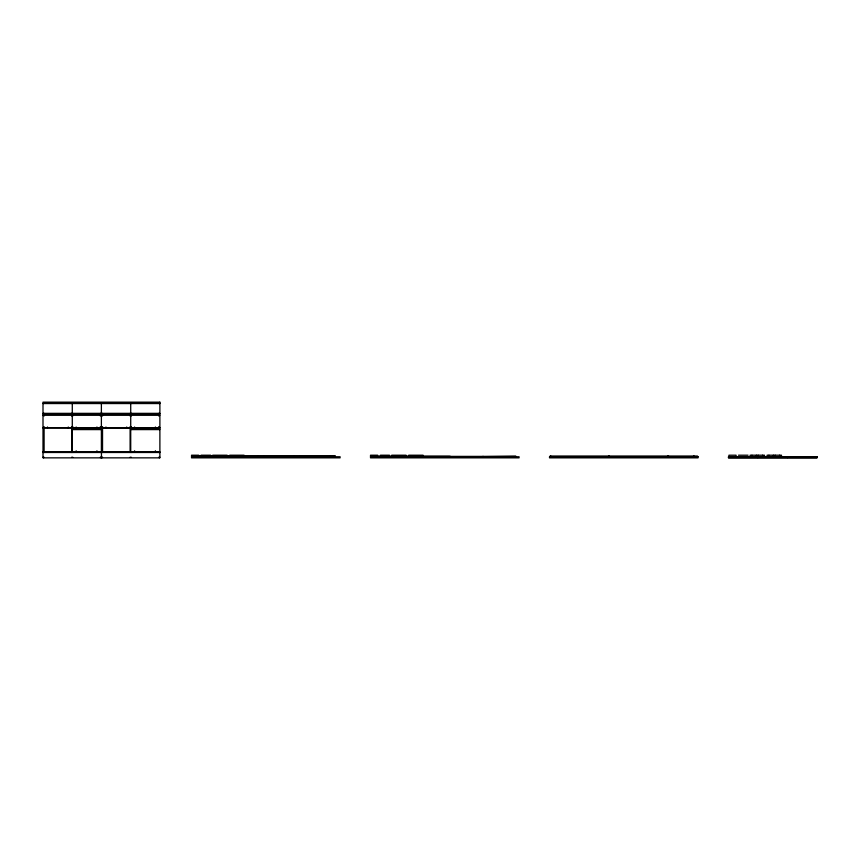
<?xml version="1.0" encoding="UTF-8"?>
<svg xmlns="http://www.w3.org/2000/svg" width="860" height="860" viewBox="0 0 860 860"><rect width="100%" height="100%" fill="white"/><g stroke="black" fill="none" stroke-linecap="round" stroke-linejoin="round"><path stroke-width="1.29" d="M43 403.362L159.885 403.362M43.065 403.544L159.82 403.544M43.065 413.348L159.82 413.348M43.065 413.649L159.82 413.649M43.065 413.778L159.82 413.778M43.065 415.294L159.82 415.294M43.065 427.656L159.82 427.656M43.065 427.957L159.82 428.087M72.283 429.602L101.383 429.602M130.72 429.602L159.82 429.602M43 451.769L159.885 451.769M43 452.489L159.885 452.489M198.714 455.209L191.543 455.209L191.543 457.853L340.087 457.853L340.087 456.757L191.543 456.757M201.079 455.209L210.657 455.209M212.732 455.209L227.104 455.209L227.104 456.757M229.717 455.209L244.089 455.209M377.69 455.209L370.52 455.209L370.52 457.853L519.064 457.853L519.064 456.757L370.52 456.757M380.41 455.209L389.483 455.209M391.708 455.209L406.092 455.209M408.693 455.209L423.077 455.209L423.077 456.757M738.471 455.209L748.049 455.209M450.21 456.391L482.664 456.391M483.266 456.391L515.721 456.026L515.721 456.757M728.484 457.058L757.585 457.058M758.187 457.058L787.287 457.058M787.9 457.058L817 457.058M43 457.24L44.096 457.24M71.67 457.24L72.767 457.24M100.351 457.24L102.533 457.24M130.118 457.24L131.214 457.24M158.788 457.24L159.885 457.24M728.484 457.671L757.585 457.671M758.187 457.671L787.287 457.671M787.9 457.671L817 457.671M781.482 456.757L781.482 455.209L767.099 455.209L767.099 456.757M779.622 455.209L779.622 456.757M773.366 455.209L773.366 456.757M768.958 455.209L768.958 456.757M764.497 456.757L764.497 455.209L750.113 455.209L750.113 456.757M762.637 455.209L762.637 456.757M758.197 455.209L758.187 457.853L787.287 457.853L787.287 456.757L728.484 456.757L728.484 457.853L757.585 457.853L757.585 456.757M756.381 455.209L756.381 456.757M751.973 455.209L751.973 456.757M736.096 456.757L736.096 455.209L728.925 455.209L728.925 456.757M697.438 456.757L697.438 456.026L550.11 456.026L550.11 456.757M693.966 456.026L693.966 456.757M693.601 456.026L693.601 456.757M668.575 456.026L668.575 456.757M668.22 456.026L668.22 456.757M667.607 456.026L667.607 456.757M609.159 456.026L609.159 456.757M608.558 456.026L608.558 456.757M550.733 456.026L550.733 456.638M550.475 456.026L550.475 456.757M483.632 456.391L483.266 456.757M482.664 456.757L482.299 456.391M450.575 456.391L450.21 456.757M449.608 456.757L449.608 456.026L423.851 456.026L423.851 456.757M423.238 456.757L423.238 456.026L397.492 456.026L397.492 456.757M396.879 456.757L396.879 456.026L371.133 456.026L371.133 456.757M335.217 456.757L335.217 455.66L299.904 455.66L299.904 456.757M329.917 455.66L329.917 456.757M299.291 456.757L299.291 455.66L263.988 455.66L263.988 456.757M294.002 455.66L294.002 456.757M263.375 456.757L263.375 455.66L228.072 455.66L228.072 456.757M258.086 455.66L258.086 456.757M227.459 456.757L227.459 455.66L192.145 455.66L192.145 456.757M222.159 455.66L222.159 456.757M159.369 457.24L159.369 457.853M158.788 413.37L158.788 416.014M158.788 426.603L158.788 429.258M158.788 451.769L158.788 452.489M155.38 426.99L155.38 427.957M155.38 450.79L155.38 451.769M134.622 426.99L134.622 427.957M134.622 450.79L134.622 451.769M131.214 413.37L131.214 416.014M131.214 426.603L131.214 429.258M131.214 451.769L131.214 452.489M130.72 403.544L130.72 451.769M130.118 413.37L130.118 416.014M130.118 426.603L130.118 452.489M126.71 426.99L126.71 427.957M105.952 426.99L105.952 427.957M102.533 413.37L102.533 416.014M102.533 426.603L102.533 452.489M101.964 457.24L101.964 457.853M101.383 403.544L101.383 451.769M101.448 452.489L101.448 457.853M100.921 457.24L100.921 457.853M100.351 413.37L100.351 416.014M100.351 426.603L100.351 429.258M100.351 451.769L100.351 452.489M96.933 426.99L96.933 427.957M96.933 450.79L96.933 451.769M76.174 426.99L76.174 427.957M76.174 450.79L76.174 451.769M72.767 413.37L72.767 416.014M72.767 426.603L72.767 429.258M72.767 451.769L72.767 452.489M72.283 403.544L72.283 451.769M71.67 413.37L71.67 416.014M71.67 426.603L71.67 452.489M68.263 426.99L68.263 427.957M47.504 426.99L47.504 427.957M44.096 413.37L44.096 416.014M44.096 426.603L44.096 452.489M43.516 457.24L43.516 457.853M159.885 402.147L43 402.147L43 457.853L159.885 457.853L159.885 402.147M698.04 456.757L549.508 456.757L549.508 457.853L698.04 457.853L698.04 456.757M817 456.757L787.9 456.757L787.9 457.853L817 457.853L817 456.757M775.215 456.757L775.215 455.209L775.183 456.757"/></g></svg>
